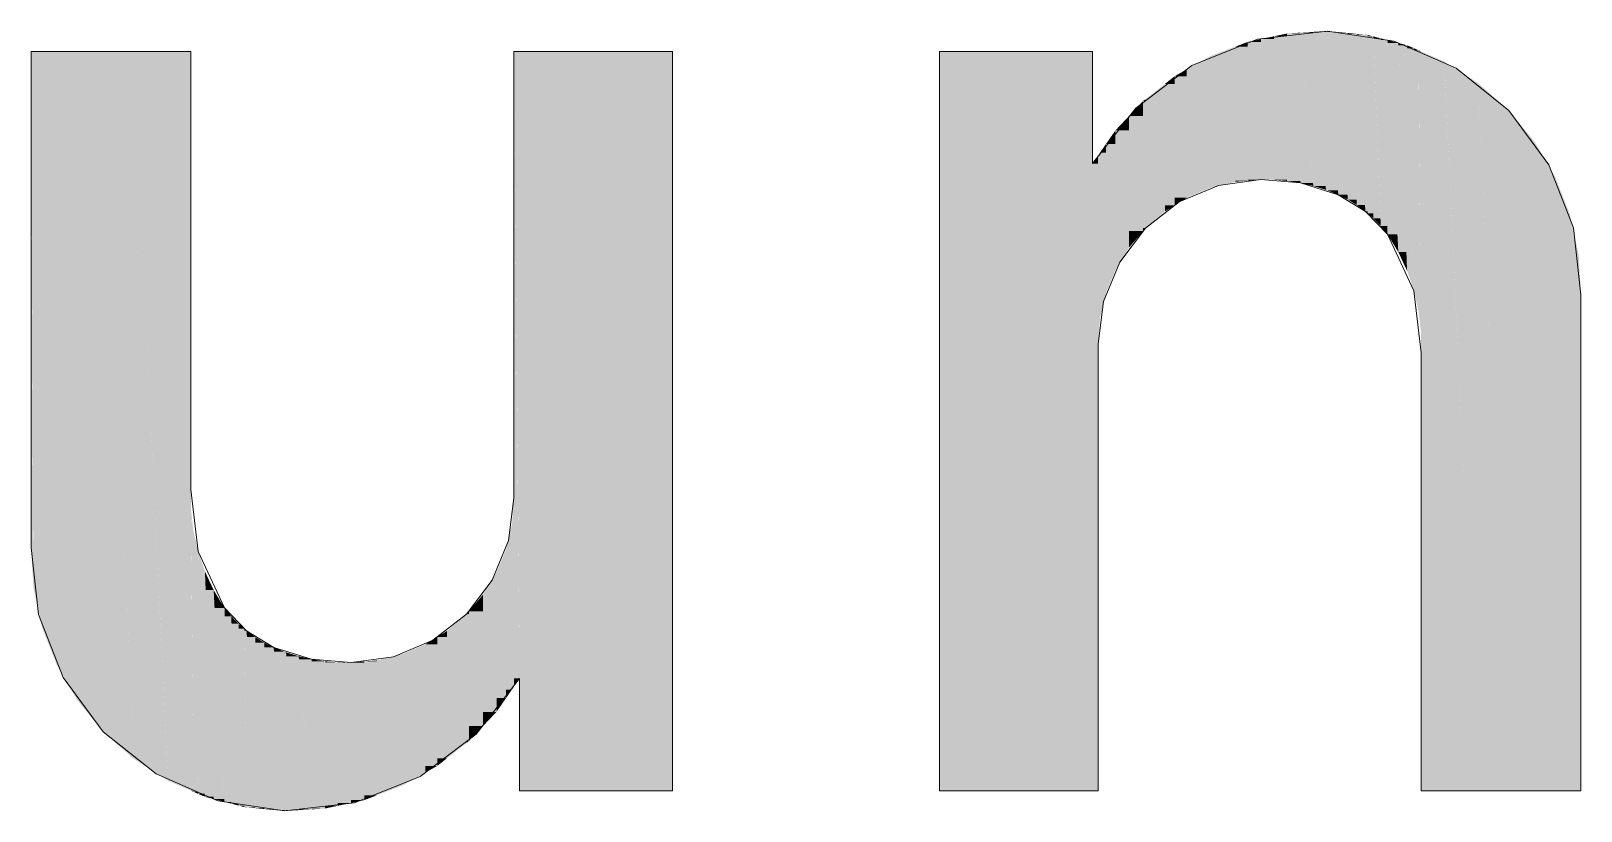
# Model space of a CAD drawing. Extents: x 885 to 2021, y 330 to 1122.
# Drawn here: x 1899.504 to 1902.254, y 650.934 to 652.318 of the extents above; entities that cross this region are included whole.
import ezdxf

# ---------------------------------------------------------------- set-up
doc = ezdxf.new("R2010")
doc.units = 0
doc.layers.get('0').update_dxf_attribs({"lineweight": 18})
doc.layers.add('P11_Plankopf_Ausführung_AF_4_800 Plankopf', color=7, linetype='Continuous', lineweight=25)

# ---------------------------------------------------------------- blocks, each defined once
blk = doc.blocks.new('Referenz-A0T8DI3SAL', base_point=(1729.7843, 502.0648))
at = {"layer": 'P11_Plankopf_Ausführung_AF_4_800 Plankopf', "color": 0, "linetype": 'Continuous', "lineweight": 13, "ltscale": 16.9}
for p, q in [((1901.6801, 652.3033), (1901.564, 652.2567)), ((1901.8043, 652.318), (1901.6801, 652.3033)), ((1901.9228, 652.3001), (1901.8043, 652.318)), ((1899.788, 652.2819), (1899.5042, 652.2819)), ((1899.5042, 652.2819), (1899.5042, 651.402)), ((1899.788, 651.5046), (1899.788, 652.2819)), ((1900.6423, 652.2819), (1900.361, 652.2819)), ((1900.361, 652.2819), (1900.361, 651.4892)), ((1900.6423, 650.9701), (1900.6423, 652.2819)), ((1901.3874, 652.2819), (1901.1162, 652.2819)), ((1901.1162, 652.2819), (1901.1162, 650.9701)), ((1901.3874, 652.0827), (1901.3874, 652.2819)), ((1902.0326, 652.252), (1901.9228, 652.3001)), ((1901.564, 652.2567), (1901.4642, 652.1814)), ((1902.1263, 652.1772), (1902.0326, 652.252)), ((1901.4642, 652.1814), (1901.3874, 652.0827)), ((1902.1973, 652.0807), (1902.1263, 652.1772)), ((1902.241, 651.9691), (1902.1973, 652.0807)), ((1901.6114, 652.0441), (1901.5415, 652.0148)), ((1901.6865, 652.0544), (1901.6114, 652.0441)), ((1901.7565, 652.0484), (1901.6865, 652.0544)), ((1901.8237, 652.0276), (1901.7565, 652.0484)), ((1901.5415, 652.0148), (1901.4816, 651.9684)), ((1901.8717, 651.998), (1901.8237, 652.0276)), ((1901.911, 651.9575), (1901.8717, 651.998)), ((1901.4816, 651.9684), (1901.4358, 651.9081)), ((1901.9579, 651.8573), (1901.911, 651.9575)), ((1902.2543, 651.85), (1902.241, 651.9691)), ((1901.4358, 651.9081), (1901.4071, 651.8379)), ((1901.4071, 651.8379), (1901.3976, 651.7628)), ((1901.9706, 651.7474), (1901.9579, 651.8573)), ((1902.2543, 650.9701), (1902.2543, 651.85)), ((1901.3976, 650.9701), (1901.3976, 651.7628)), ((1901.9706, 651.7474), (1901.9706, 650.9701)), ((1899.788, 651.5046), (1899.8007, 651.3947)), ((1900.3514, 651.4141), (1900.361, 651.4892)), ((1899.5042, 651.402), (1899.5175, 651.283)), ((1900.3227, 651.3439), (1900.3514, 651.4141)), ((1899.8007, 651.3947), (1899.8475, 651.2945)), ((1900.2769, 651.2836), (1900.3227, 651.3439)), ((1899.8475, 651.2945), (1899.8868, 651.254)), ((1899.5175, 651.283), (1899.5612, 651.1714)), ((1900.217, 651.2372), (1900.2769, 651.2836)), ((1899.8868, 651.254), (1899.9348, 651.2244)), ((1900.1471, 651.2079), (1900.217, 651.2372)), ((1899.9348, 651.2244), (1900.002, 651.2036)), ((1900.002, 651.2036), (1900.0721, 651.1976)), ((1900.0721, 651.1976), (1900.1471, 651.2079)), ((1899.5612, 651.1714), (1899.6323, 651.075)), ((1900.2943, 651.0707), (1900.3712, 651.1694)), ((1900.3712, 651.1694), (1900.3712, 650.9701)), ((1899.6323, 651.075), (1899.726, 651.0002)), ((1900.1944, 650.9955), (1900.2943, 651.0707)), ((1899.726, 651.0002), (1899.8357, 650.9522)), ((1900.0784, 650.949), (1900.1944, 650.9955)), ((1900.3712, 650.9701), (1900.6423, 650.9701)), ((1901.1162, 650.9701), (1901.3976, 650.9701)), ((1901.9706, 650.9701), (1902.2543, 650.9701)), ((1899.8357, 650.9522), (1899.9542, 650.9343)), ((1899.9542, 650.9343), (1900.0784, 650.949))]:
    blk.add_line(p, q, dxfattribs=at)
at = {"layer": 'P11_Plankopf_Ausführung_AF_4_800 Plankopf', "color": 0, "linetype": 'Continuous', "lineweight": 0, "ltscale": 0.0169}
for points in [[(1901.6865, 652.2985), (1901.6628, 652.2985), (1901.6865, 652.3036)], [(1901.7099, 652.3036), (1901.6865, 652.3036), (1901.7099, 652.3087)], [(1901.7099, 652.0544), (1901.6865, 652.0544), (1901.6865, 652.3036)], [(1901.7099, 652.0541), (1901.7099, 652.3036), (1901.6865, 652.3036)], [(1901.7328, 652.3087), (1901.7099, 652.3087), (1901.7328, 652.3136)], [(1901.7327, 652.0541), (1901.7099, 652.0541), (1901.7099, 652.3087)], [(1901.7328, 652.0521), (1901.7328, 652.3087), (1901.7099, 652.3087)], [(1901.7333, 652.3136), (1901.7328, 652.3136), (1901.7333, 652.3137)], [(1901.7333, 652.0521), (1901.7328, 652.0521), (1901.7328, 652.3136)], [(1901.7333, 652.0521), (1901.7333, 652.3136), (1901.7328, 652.3136)], [(1901.7565, 652.3137), (1901.7333, 652.3137), (1901.7565, 652.3151)], [(1901.7562, 652.0521), (1901.7333, 652.0521), (1901.7333, 652.3137)], [(1901.7565, 652.0484), (1901.7565, 652.3137), (1901.7333, 652.3137)], [(1901.7794, 652.3151), (1901.7565, 652.3151), (1901.7794, 652.3165)], [(1901.7789, 652.0484), (1901.7565, 652.0484), (1901.7565, 652.3151)], [(1901.7794, 652.0431), (1901.7794, 652.3151), (1901.7565, 652.3151)], [(1901.8018, 652.3165), (1901.7794, 652.3165), (1901.8018, 652.3179)], [(1901.8013, 652.0431), (1901.7794, 652.0431), (1901.7794, 652.3165)], [(1901.8018, 652.0362), (1901.8018, 652.3165), (1901.7794, 652.3165)], [(1901.8043, 652.3179), (1901.8018, 652.3179), (1901.8043, 652.318)], [(1901.8043, 652.0362), (1901.8018, 652.0362), (1901.8018, 652.3179)], [(1901.8043, 652.0352), (1901.8043, 652.3179), (1901.8018, 652.3179)], [(1901.8232, 652.0352), (1901.8043, 652.0352), (1901.8043, 652.318)], [(1901.8237, 652.3161), (1901.8044, 652.3161), (1901.8043, 652.318)], [(1901.8237, 652.0276), (1901.8237, 652.3161), (1901.8044, 652.3161)], [(1901.84, 652.0276), (1901.8237, 652.0276), (1901.8237, 652.3161)], [(1901.8405, 652.3145), (1901.8238, 652.3145), (1901.8237, 652.3161)], [(1901.8405, 652.0191), (1901.8405, 652.3145), (1901.8238, 652.3145)], [(1901.856, 652.0191), (1901.8405, 652.0191), (1901.8405, 652.3145)], [(1901.8565, 652.3129), (1901.8406, 652.3129), (1901.8405, 652.3145)], [(1901.8565, 652.0092), (1901.8565, 652.3129), (1901.8406, 652.3129)], [(1901.8712, 652.0092), (1901.8565, 652.0092), (1901.8565, 652.3129)], [(1901.8717, 652.3114), (1901.8566, 652.3114), (1901.8565, 652.3129)], [(1901.8717, 651.998), (1901.8717, 652.3114), (1901.8566, 652.3114)], [(1901.876, 651.998), (1901.8717, 651.998), (1901.8717, 652.3114)], [(1901.876, 652.311), (1901.8717, 652.311), (1901.8717, 652.3114)], [(1901.876, 651.9943), (1901.876, 652.311), (1901.8717, 652.311)], [(1901.8857, 651.9943), (1901.876, 651.9943), (1901.876, 652.311)], [(1901.8859, 652.3084), (1901.8761, 652.3084), (1901.876, 652.311)], [(1901.8859, 651.9856), (1901.8859, 652.3084), (1901.8761, 652.3084)], [(1901.8985, 651.9856), (1901.8859, 651.9856), (1901.8859, 652.3084)], [(1901.8991, 652.305), (1901.8861, 652.305), (1901.8859, 652.3084)], [(1901.8991, 651.9721), (1901.8991, 652.305), (1901.8861, 652.305)], [(1901.9105, 651.9721), (1901.8991, 651.9721), (1901.8991, 652.305)], [(1901.911, 652.3018), (1901.8992, 652.3018), (1901.8991, 652.305)], [(1899.5081, 651.402), (1899.5042, 651.402), (1899.5042, 652.2819)], [(1899.5085, 651.3301), (1899.5085, 652.2819), (1899.5042, 652.2819)], [(1899.5229, 651.3301), (1899.5085, 651.3301), (1899.5085, 652.2819)], [(1899.5239, 651.2598), (1899.5239, 652.2819), (1899.5085, 652.2819)], [(1899.5486, 651.2598), (1899.5239, 651.2598), (1899.5239, 652.2819)], [(1899.5502, 651.1927), (1899.5502, 652.2819), (1899.5239, 652.2819)], [(1899.5847, 651.1927), (1899.5502, 651.1927), (1899.5502, 652.2819)], [(1899.5866, 651.1306), (1899.5866, 652.2819), (1899.5502, 652.2819)], [(1899.6302, 651.1306), (1899.5866, 651.1306), (1899.5866, 652.2819)], [(1899.6323, 651.075), (1899.6323, 652.2819), (1899.5866, 652.2819)], [(1899.6841, 651.075), (1899.6323, 651.075), (1899.6323, 652.2819)], [(1899.6862, 651.0271), (1899.6862, 652.2819), (1899.6323, 652.2819)], [(1899.745, 651.0271), (1899.6862, 651.0271), (1899.6862, 652.2819)], [(1899.7469, 650.9883), (1899.7469, 652.2819), (1899.6862, 652.2819)], [(1899.7874, 650.9883), (1899.7469, 650.9883), (1899.7469, 652.2819)], [(1899.788, 651.5046), (1899.788, 652.2819), (1899.7469, 652.2819)], [(1899.788, 651.5046), (1899.7712, 651.5046), (1899.7469, 652.2819)], [(1900.3682, 651.4892), (1900.361, 651.4892), (1900.361, 652.2819)], [(1900.3712, 651.1694), (1900.3712, 652.2819), (1900.361, 652.2819)], [(1900.6011, 651.1694), (1900.3712, 651.1694), (1900.3712, 652.2819)], [(1900.6423, 650.9701), (1900.6423, 652.2819), (1900.3712, 652.2819)], [(1901.1162, 650.9701), (1901.3874, 650.9701), (1901.1162, 652.2819)], [(1901.3874, 652.0827), (1901.3874, 652.2819), (1901.1162, 652.2819)], [(1901.3874, 652.0827), (1901.1574, 652.0827), (1901.1162, 652.2819)], [(1901.6411, 652.2735), (1901.5968, 652.2735), (1901.6411, 652.2903)], [(1901.6628, 652.2903), (1901.6411, 652.2903), (1901.6628, 652.2985)], [(1901.6628, 652.0524), (1901.6411, 652.0524), (1901.6411, 652.2903)], [(1901.6628, 652.0524), (1901.6628, 652.2903), (1901.6411, 652.2903)], [(1901.6865, 652.0544), (1901.6628, 652.0544), (1901.6628, 652.2985)], [(1901.6865, 652.0544), (1901.6865, 652.2985), (1901.6628, 652.2985)], [(1901.911, 651.9575), (1901.911, 652.3018), (1901.8992, 652.3018)], [(1901.9286, 651.9575), (1901.911, 651.9575), (1901.911, 652.3018)], [(1901.9302, 652.2968), (1901.9113, 652.2968), (1901.911, 652.3018)], [(1901.9302, 651.9259), (1901.9302, 652.2968), (1901.9113, 652.2968)], [(1901.9445, 651.9259), (1901.9302, 651.9259), (1901.9302, 652.2968)], [(1901.9457, 652.2928), (1901.9304, 652.2928), (1901.9302, 652.2968)], [(1901.9457, 651.8927), (1901.9457, 652.2928), (1901.9304, 652.2928)], [(1901.9459, 651.8927), (1901.9457, 651.8927), (1901.9457, 652.2928)], [(1901.9459, 652.2927), (1901.9457, 652.2927), (1901.9457, 652.2928)], [(1901.9459, 651.8923), (1901.9459, 652.2927), (1901.9457, 652.2927)], [(1901.9569, 651.8923), (1901.9459, 651.8923), (1901.9459, 652.2927)], [(1901.9579, 652.2875), (1901.946, 652.2875), (1901.9459, 652.2927)], [(1901.9579, 651.8573), (1901.9579, 652.2875), (1901.946, 652.2875)], [(1901.9654, 651.8573), (1901.9579, 651.8573), (1901.9579, 652.2875)], [(1901.966, 652.2839), (1901.9579, 652.2839), (1901.9579, 652.2875)], [(1901.966, 651.8212), (1901.966, 652.2839), (1901.9579, 652.2839)], [(1901.97, 651.8212), (1901.966, 651.8212), (1901.966, 652.2839)], [(1901.9703, 652.2821), (1901.9661, 652.2821), (1901.966, 652.2839)], [(1901.9703, 651.7845), (1901.9703, 652.2821), (1901.9661, 652.2821)], [(1901.9705, 651.7845), (1901.9703, 651.7845), (1901.9703, 652.2821)], [(1901.9706, 652.2819), (1901.9703, 652.2819), (1901.9703, 652.2821)], [(1901.9706, 651.7474), (1901.9706, 652.2819), (1901.9703, 652.2819)], [(1901.9873, 651.7474), (1901.9706, 651.7474), (1901.9706, 652.2819)], [(1902.0117, 652.2639), (1901.9711, 652.2639), (1901.9706, 652.2819)], [(1901.5548, 652.2379), (1901.5335, 652.2379), (1901.5548, 652.2499)], [(1901.5959, 652.2499), (1901.5548, 652.2499), (1901.5959, 652.2731)], [(1901.5959, 652.0394), (1901.5548, 652.0394), (1901.5548, 652.2499)], [(1901.5959, 652.0394), (1901.5959, 652.2499), (1901.5548, 652.2499)], [(1901.5968, 652.2731), (1901.5959, 652.2731), (1901.5968, 652.2735)], [(1901.5968, 652.0398), (1901.5959, 652.0398), (1901.5959, 652.2731)], [(1901.5968, 652.0398), (1901.5968, 652.2731), (1901.5959, 652.2731)], [(1901.6411, 652.0506), (1901.5968, 652.0506), (1901.5968, 652.2735)], [(1901.6411, 652.0506), (1901.6411, 652.2735), (1901.5968, 652.2735)], [(1902.0117, 650.9701), (1902.0117, 652.2639), (1901.9711, 652.2639)], [(1902.0117, 650.9701), (1902.0724, 650.9701), (1902.0117, 652.2639)], [(1902.0724, 652.2251), (1902.0136, 652.2251), (1902.0117, 652.2639)], [(1901.5161, 652.1972), (1901.4816, 652.1972), (1901.5161, 652.2242)], [(1901.5335, 652.2242), (1901.5161, 652.2242), (1901.5335, 652.2379)], [(1901.5335, 652.0089), (1901.5161, 652.0089), (1901.5161, 652.2242)], [(1901.5335, 652.0089), (1901.5335, 652.2242), (1901.5161, 652.2242)], [(1901.5548, 652.0221), (1901.5335, 652.0221), (1901.5335, 652.2379)], [(1901.5548, 652.0221), (1901.5548, 652.2379), (1901.5335, 652.2379)], [(1902.0724, 650.9701), (1902.0724, 652.2251), (1902.0136, 652.2251)], [(1902.0724, 650.9701), (1902.1263, 650.9701), (1902.0724, 652.2251)], [(1902.1263, 652.1772), (1902.0745, 652.1772), (1902.0724, 652.2251)], [(1901.4772, 652.1672), (1901.4522, 652.1672), (1901.4772, 652.1937)], [(1901.4816, 652.1937), (1901.4772, 652.1937), (1901.4816, 652.1972)], [(1901.4816, 651.9684), (1901.4772, 651.9684), (1901.4772, 652.1937)], [(1901.4816, 651.9684), (1901.4816, 652.1937), (1901.4772, 652.1937)], [(1901.5161, 651.9981), (1901.4816, 651.9981), (1901.4816, 652.1972)], [(1901.5161, 651.9981), (1901.5161, 652.1972), (1901.4816, 652.1972)], [(1901.4522, 652.1421), (1901.4286, 652.1421), (1901.4522, 652.1672)], [(1901.4772, 651.9631), (1901.4522, 651.9631), (1901.4522, 652.1672)], [(1901.4772, 651.9631), (1901.4772, 652.1672), (1901.4522, 652.1672)], [(1902.1263, 650.9701), (1902.1263, 652.1772), (1902.0745, 652.1772)], [(1902.1263, 650.9701), (1902.172, 650.9701), (1902.1263, 652.1772)], [(1902.172, 652.1215), (1902.1284, 652.1215), (1902.1263, 652.1772)], [(1901.4281, 652.1174), (1901.4114, 652.1174), (1901.4281, 652.1416)], [(1901.4286, 652.1416), (1901.4281, 652.1416), (1901.4286, 652.1421)], [(1901.4286, 651.8947), (1901.4281, 651.8947), (1901.4281, 652.1416)], [(1901.4286, 651.8947), (1901.4286, 652.1416), (1901.4281, 652.1416)], [(1901.4522, 651.9336), (1901.4286, 651.9336), (1901.4286, 652.1421)], [(1901.4522, 651.9336), (1901.4522, 652.1421), (1901.4286, 652.1421)], [(1901.4114, 652.1023), (1901.4009, 652.1023), (1901.4114, 652.1174)], [(1901.4281, 651.8934), (1901.4114, 651.8934), (1901.4114, 652.1174)], [(1901.4281, 651.8934), (1901.4281, 652.1174), (1901.4114, 652.1174)], [(1902.172, 650.9701), (1902.172, 652.1215), (1902.1284, 652.1215)], [(1902.172, 650.9701), (1902.2084, 650.9701), (1902.172, 652.1215)], [(1902.2084, 652.0594), (1902.1739, 652.0594), (1902.172, 652.1215)], [(1901.3976, 652.0827), (1901.3874, 652.0827), (1901.3976, 652.0974)], [(1901.4009, 652.0974), (1901.3976, 652.0974), (1901.4009, 652.1023)], [(1901.4009, 651.8082), (1901.3976, 651.8082), (1901.3976, 652.0974)], [(1901.4009, 651.8082), (1901.4009, 652.0974), (1901.3976, 652.0974)], [(1901.4114, 651.8525), (1901.4009, 651.8525), (1901.4009, 652.1023)], [(1901.4114, 651.8525), (1901.4114, 652.1023), (1901.4009, 652.1023)], [(1901.3874, 650.9701), (1901.3874, 652.0827), (1901.1574, 652.0827)], [(1901.3874, 650.9701), (1901.3976, 650.9701), (1901.3874, 652.0827)], [(1901.3976, 651.7628), (1901.3976, 652.0827), (1901.3874, 652.0827)], [(1901.3976, 651.7628), (1901.3903, 651.7628), (1901.3874, 652.0827)], [(1902.2084, 650.9701), (1902.2084, 652.0594), (1902.1739, 652.0594)], [(1902.2084, 650.9701), (1902.2347, 650.9701), (1902.2084, 652.0594)], [(1902.2347, 651.9923), (1902.21, 651.9923), (1902.2084, 652.0594)], [(1901.5548, 652.0221), (1901.5959, 652.0394), (1901.5548, 652.0394)], [(1901.5959, 652.0394), (1901.5968, 652.0398), (1901.5959, 652.0398)], [(1901.5968, 652.0398), (1901.6411, 652.0506), (1901.5968, 652.0506)], [(1901.6411, 652.0506), (1901.6628, 652.0524), (1901.6411, 652.0524)], [(1901.6628, 652.0524), (1901.6865, 652.0544), (1901.6628, 652.0544)], [(1901.7099, 652.0541), (1901.7099, 652.0544), (1901.6865, 652.0544)], [(1901.7328, 652.0521), (1901.7327, 652.0541), (1901.7099, 652.0541)], [(1901.7333, 652.0521), (1901.7333, 652.0521), (1901.7328, 652.0521)], [(1901.7565, 652.0484), (1901.7562, 652.0521), (1901.7333, 652.0521)], [(1901.7794, 652.0431), (1901.7789, 652.0484), (1901.7565, 652.0484)], [(1901.8018, 652.0362), (1901.8013, 652.0431), (1901.7794, 652.0431)], [(1901.8043, 652.0352), (1901.8043, 652.0362), (1901.8018, 652.0362)], [(1901.8237, 652.0276), (1901.8232, 652.0352), (1901.8043, 652.0352)], [(1901.5161, 651.9981), (1901.5335, 652.0089), (1901.5161, 652.0089)], [(1901.5335, 652.0089), (1901.5548, 652.0221), (1901.5335, 652.0221)], [(1901.8405, 652.0191), (1901.84, 652.0276), (1901.8237, 652.0276)], [(1901.8565, 652.0092), (1901.856, 652.0191), (1901.8405, 652.0191)], [(1901.8717, 651.998), (1901.8712, 652.0092), (1901.8565, 652.0092)], [(1901.4816, 651.9684), (1901.5161, 651.9981), (1901.4816, 651.9981)], [(1901.876, 651.9943), (1901.876, 651.998), (1901.8717, 651.998)], [(1901.8859, 651.9856), (1901.8857, 651.9943), (1901.876, 651.9943)], [(1901.8991, 651.9721), (1901.8985, 651.9856), (1901.8859, 651.9856)], [(1902.2347, 650.9701), (1902.2347, 651.9923), (1902.21, 651.9923)], [(1902.2347, 650.9701), (1902.2501, 650.9701), (1902.2347, 651.9923)], [(1902.2501, 651.9219), (1902.2357, 651.9219), (1902.2347, 651.9923)], [(1901.4522, 651.9336), (1901.4772, 651.9631), (1901.4522, 651.9631)], [(1901.4772, 651.9631), (1901.4816, 651.9684), (1901.4772, 651.9684)], [(1901.911, 651.9575), (1901.9105, 651.9721), (1901.8991, 651.9721)], [(1901.9302, 651.9259), (1901.9286, 651.9575), (1901.911, 651.9575)], [(1901.4286, 651.8947), (1901.4522, 651.9336), (1901.4286, 651.9336)], [(1901.9457, 651.8927), (1901.9445, 651.9259), (1901.9302, 651.9259)], [(1902.2501, 650.9701), (1902.2501, 651.9219), (1902.2357, 651.9219)], [(1902.2501, 650.9701), (1902.2543, 650.9701), (1902.2501, 651.9219)], [(1902.2543, 651.85), (1902.2504, 651.85), (1902.2501, 651.9219)], [(1901.4114, 651.8525), (1901.4281, 651.8934), (1901.4114, 651.8934)], [(1901.4281, 651.8934), (1901.4286, 651.8947), (1901.4281, 651.8947)], [(1901.9459, 651.8923), (1901.9459, 651.8927), (1901.9457, 651.8927)], [(1901.9579, 651.8573), (1901.9569, 651.8923), (1901.9459, 651.8923)], [(1901.4009, 651.8082), (1901.4114, 651.8525), (1901.4009, 651.8525)], [(1901.966, 651.8212), (1901.9654, 651.8573), (1901.9579, 651.8573)], [(1902.2543, 650.9701), (1902.2543, 651.85), (1902.2504, 651.85)], [(1901.3976, 651.7628), (1901.4009, 651.8082), (1901.3976, 651.8082)], [(1901.9703, 651.7845), (1901.97, 651.8212), (1901.966, 651.8212)], [(1901.9706, 651.7474), (1901.9705, 651.7845), (1901.9703, 651.7845)], [(1901.3976, 650.9701), (1901.3976, 651.7628), (1901.3903, 651.7628)], [(1902.0117, 650.9701), (1901.9873, 651.7474), (1901.9706, 651.7474)], [(1901.9706, 650.9701), (1902.0117, 650.9701), (1901.9706, 651.7474)], [(1899.788, 650.9704), (1899.788, 651.5046), (1899.7712, 651.5046)], [(1899.7882, 650.9704), (1899.788, 650.9704), (1899.788, 651.5046)], [(1899.7882, 651.4676), (1899.788, 651.4676), (1899.788, 651.5046)], [(1900.361, 651.4438), (1900.3576, 651.4438), (1900.361, 651.4892)], [(1900.3712, 651.1694), (1900.3682, 651.4892), (1900.361, 651.4892)], [(1900.3712, 651.1694), (1900.361, 651.1694), (1900.361, 651.4892)], [(1899.7882, 650.9702), (1899.7882, 651.4676), (1899.788, 651.4676)], [(1899.7925, 650.9702), (1899.7882, 650.9702), (1899.7882, 651.4676)], [(1899.7925, 651.4308), (1899.7886, 651.4308), (1899.7882, 651.4676)], [(1899.7925, 650.9684), (1899.7925, 651.4308), (1899.7886, 651.4308)], [(1899.8006, 650.9684), (1899.7925, 650.9684), (1899.7925, 651.4308)], [(1899.8007, 651.3947), (1899.7931, 651.3947), (1899.7925, 651.4308)], [(1900.3576, 651.3995), (1900.3472, 651.3995), (1900.3576, 651.4438)], [(1900.361, 651.1546), (1900.3576, 651.1546), (1900.3576, 651.4438)], [(1900.361, 651.1546), (1900.361, 651.4438), (1900.3576, 651.4438)], [(1899.5085, 651.3301), (1899.5081, 651.402), (1899.5042, 651.402)], [(1900.3472, 651.3586), (1900.3304, 651.3586), (1900.3472, 651.3995)], [(1900.3576, 651.1497), (1900.3472, 651.1497), (1900.3472, 651.3995)], [(1900.3576, 651.1497), (1900.3576, 651.3995), (1900.3472, 651.3995)], [(1899.8007, 650.9648), (1899.8007, 651.3947), (1899.7931, 651.3947)], [(1899.8125, 650.9648), (1899.8007, 650.9648), (1899.8007, 651.3947)], [(1899.8126, 651.3597), (1899.8016, 651.3597), (1899.8007, 651.3947)], [(1899.8126, 650.9596), (1899.8126, 651.3597), (1899.8016, 651.3597)], [(1899.8128, 650.9596), (1899.8126, 650.9596), (1899.8126, 651.3597)], [(1899.8128, 651.3592), (1899.8126, 651.3592), (1899.8126, 651.3597)], [(1899.8128, 650.9595), (1899.8128, 651.3592), (1899.8126, 651.3592)], [(1899.8282, 650.9595), (1899.8128, 650.9595), (1899.8128, 651.3592)], [(1899.8283, 651.3262), (1899.8141, 651.3262), (1899.8128, 651.3592)], [(1900.3299, 651.3184), (1900.3063, 651.3184), (1900.3299, 651.3573)], [(1900.3304, 651.3573), (1900.3299, 651.3573), (1900.3304, 651.3586)], [(1900.3304, 651.1105), (1900.3299, 651.1105), (1900.3299, 651.3573)], [(1900.3304, 651.1105), (1900.3304, 651.3573), (1900.3299, 651.3573)], [(1900.3472, 651.1347), (1900.3304, 651.1347), (1900.3304, 651.3586)], [(1900.3472, 651.1347), (1900.3472, 651.3586), (1900.3304, 651.3586)], [(1899.5239, 651.2598), (1899.5229, 651.3301), (1899.5085, 651.3301)], [(1899.8283, 650.9555), (1899.8283, 651.3262), (1899.8141, 651.3262)], [(1899.8472, 650.9555), (1899.8283, 650.9555), (1899.8283, 651.3262)], [(1899.8475, 651.2945), (1899.8299, 651.2945), (1899.8283, 651.3262)], [(1900.3063, 651.2888), (1900.2813, 651.2888), (1900.3063, 651.3184)], [(1900.3299, 651.1099), (1900.3063, 651.1099), (1900.3063, 651.3184)], [(1900.3299, 651.1099), (1900.3299, 651.3184), (1900.3063, 651.3184)], [(1899.8475, 650.9505), (1899.8475, 651.2945), (1899.8299, 651.2945)], [(1899.8594, 650.9505), (1899.8475, 650.9505), (1899.8475, 651.2945)], [(1899.8595, 651.2799), (1899.848, 651.2799), (1899.8475, 651.2945)], [(1900.2813, 651.2836), (1900.2769, 651.2836), (1900.2813, 651.2888)], [(1900.3063, 651.0849), (1900.2813, 651.0849), (1900.2813, 651.2888)], [(1900.3063, 651.0849), (1900.3063, 651.2888), (1900.2813, 651.2888)], [(1899.5502, 651.1927), (1899.5486, 651.2598), (1899.5239, 651.2598)], [(1899.8595, 650.9473), (1899.8595, 651.2799), (1899.848, 651.2799)], [(1899.8725, 650.9473), (1899.8595, 650.9473), (1899.8595, 651.2799)], [(1899.8726, 651.2664), (1899.86, 651.2664), (1899.8595, 651.2799)], [(1899.8726, 650.9439), (1899.8726, 651.2664), (1899.86, 651.2664)], [(1899.8825, 650.9439), (1899.8726, 650.9439), (1899.8726, 651.2664)], [(1899.8825, 651.2577), (1899.8729, 651.2577), (1899.8726, 651.2664)], [(1900.2769, 651.2539), (1900.2424, 651.2539), (1900.2769, 651.2836)], [(1900.2813, 651.0584), (1900.2769, 651.0584), (1900.2769, 651.2836)], [(1900.2813, 651.0584), (1900.2813, 651.2836), (1900.2769, 651.2836)], [(1899.8825, 650.9413), (1899.8825, 651.2577), (1899.8729, 651.2577)], [(1899.8868, 650.9413), (1899.8825, 650.9413), (1899.8825, 651.2577)], [(1899.8868, 651.254), (1899.8826, 651.254), (1899.8825, 651.2577)], [(1899.8868, 650.9409), (1899.8868, 651.254), (1899.8826, 651.254)], [(1899.9019, 650.9409), (1899.8868, 650.9409), (1899.8868, 651.254)], [(1899.902, 651.2428), (1899.8873, 651.2428), (1899.8868, 651.254)], [(1899.902, 650.9394), (1899.902, 651.2428), (1899.8873, 651.2428)], [(1899.918, 650.9394), (1899.902, 650.9394), (1899.902, 651.2428)], [(1899.918, 651.2329), (1899.9025, 651.2329), (1899.902, 651.2428)], [(1899.918, 650.9378), (1899.918, 651.2329), (1899.9025, 651.2329)], [(1899.9348, 650.9378), (1899.918, 650.9378), (1899.918, 651.2329)], [(1899.9348, 651.2244), (1899.9185, 651.2244), (1899.918, 651.2329)], [(1900.225, 651.2299), (1900.2037, 651.2299), (1900.225, 651.243)], [(1900.2424, 651.243), (1900.225, 651.243), (1900.2424, 651.2539)], [(1900.2424, 651.0279), (1900.225, 651.0279), (1900.225, 651.243)], [(1900.2424, 651.0279), (1900.2424, 651.243), (1900.225, 651.243)], [(1900.2769, 651.0549), (1900.2424, 651.0549), (1900.2424, 651.2539)], [(1900.2769, 651.0549), (1900.2769, 651.2539), (1900.2424, 651.2539)], [(1899.9348, 650.9362), (1899.9348, 651.2244), (1899.9185, 651.2244)], [(1899.9541, 650.9362), (1899.9348, 650.9362), (1899.9348, 651.2244)], [(1899.9542, 651.2168), (1899.9353, 651.2168), (1899.9348, 651.2244)], [(1899.9542, 650.9343), (1899.9542, 651.2168), (1899.9353, 651.2168)], [(1899.9567, 650.9345), (1899.9542, 650.9345), (1899.9542, 651.2168)], [(1899.9567, 651.2158), (1899.9542, 651.2158), (1899.9542, 651.2168)], [(1899.9567, 650.9345), (1899.9567, 651.2158), (1899.9542, 651.2158)], [(1899.9791, 650.9358), (1899.9567, 650.9358), (1899.9567, 651.2158)], [(1899.9791, 651.2089), (1899.9573, 651.2089), (1899.9567, 651.2158)], [(1899.9791, 650.9358), (1899.9791, 651.2089), (1899.9573, 651.2089)], [(1900.002, 650.9372), (1899.9791, 650.9372), (1899.9791, 651.2089)], [(1900.002, 651.2036), (1899.9796, 651.2036), (1899.9791, 651.2089)], [(1900.002, 650.9372), (1900.002, 651.2036), (1899.9796, 651.2036)], [(1900.0252, 650.9386), (1900.002, 650.9386), (1900.002, 651.2036)], [(1900.0252, 651.1999), (1900.0023, 651.1999), (1900.002, 651.2036)], [(1900.1617, 651.2014), (1900.1175, 651.2014), (1900.1617, 651.2123)], [(1900.1626, 651.2123), (1900.1617, 651.2123), (1900.1626, 651.2126)], [(1900.1626, 650.9791), (1900.1617, 650.9791), (1900.1617, 651.2123)], [(1900.1626, 650.9791), (1900.1626, 651.2123), (1900.1617, 651.2123)], [(1900.2037, 651.2126), (1900.1626, 651.2126), (1900.2037, 651.2299)], [(1900.2037, 651.0023), (1900.1626, 651.0023), (1900.1626, 651.2126)], [(1900.2037, 651.0023), (1900.2037, 651.2126), (1900.1626, 651.2126)], [(1900.225, 651.0143), (1900.2037, 651.0143), (1900.2037, 651.2299)], [(1900.225, 651.0143), (1900.225, 651.2299), (1900.2037, 651.2299)], [(1899.5866, 651.1306), (1899.5847, 651.1927), (1899.5502, 651.1927)], [(1900.0252, 650.9386), (1900.0252, 651.1999), (1900.0023, 651.1999)], [(1900.0257, 650.9387), (1900.0252, 650.9387), (1900.0252, 651.1999)], [(1900.0257, 650.9387), (1900.0257, 651.1999), (1900.0252, 651.1999)], [(1900.0257, 651.1999), (1900.0252, 651.1999), (1900.0252, 651.1999)], [(1900.0486, 650.9436), (1900.0257, 650.9436), (1900.0257, 651.1999)], [(1900.0486, 651.1979), (1900.0258, 651.1979), (1900.0257, 651.1999)], [(1900.0486, 650.9436), (1900.0486, 651.1979), (1900.0258, 651.1979)], [(1900.0721, 650.9486), (1900.0486, 650.9486), (1900.0486, 651.1979)], [(1900.0721, 651.1976), (1900.0486, 651.1976), (1900.0486, 651.1979)], [(1900.0721, 650.9486), (1900.0721, 651.1976), (1900.0486, 651.1976)], [(1900.0957, 651.1976), (1900.0721, 651.1976), (1900.0957, 651.1996)], [(1900.0957, 650.9537), (1900.0721, 650.9537), (1900.0721, 651.1976)], [(1900.0957, 650.9537), (1900.0957, 651.1976), (1900.0721, 651.1976)], [(1900.1175, 651.1996), (1900.0957, 651.1996), (1900.1175, 651.2014)], [(1900.1175, 650.962), (1900.0957, 650.962), (1900.0957, 651.1996)], [(1900.1175, 650.962), (1900.1175, 651.1996), (1900.0957, 651.1996)], [(1900.1617, 650.9788), (1900.1175, 650.9788), (1900.1175, 651.2014)], [(1900.1617, 650.9788), (1900.1617, 651.2014), (1900.1175, 651.2014)], [(1900.3472, 651.1347), (1900.3576, 651.1497), (1900.3472, 651.1497)], [(1900.3576, 651.1497), (1900.361, 651.1546), (1900.3576, 651.1546)], [(1900.361, 651.1546), (1900.3712, 651.1694), (1900.361, 651.1694)], [(1900.6423, 650.9701), (1900.6011, 651.1694), (1900.3712, 651.1694)], [(1900.3712, 650.9701), (1900.6423, 650.9701), (1900.3712, 651.1694)], [(1899.6323, 651.075), (1899.6302, 651.1306), (1899.5866, 651.1306)], [(1900.3304, 651.1105), (1900.3472, 651.1347), (1900.3304, 651.1347)], [(1900.3063, 651.0849), (1900.3299, 651.1099), (1900.3063, 651.1099)], [(1900.3299, 651.1099), (1900.3304, 651.1105), (1900.3299, 651.1105)], [(1899.6862, 651.0271), (1899.6841, 651.075), (1899.6323, 651.075)], [(1900.2813, 651.0584), (1900.3063, 651.0849), (1900.2813, 651.0849)], [(1900.2424, 651.0279), (1900.2769, 651.0549), (1900.2424, 651.0549)], [(1900.2769, 651.0549), (1900.2813, 651.0584), (1900.2769, 651.0584)], [(1899.7469, 650.9883), (1899.745, 651.0271), (1899.6862, 651.0271)], [(1900.2037, 651.0023), (1900.225, 651.0143), (1900.2037, 651.0143)], [(1900.225, 651.0143), (1900.2424, 651.0279), (1900.225, 651.0279)], [(1899.788, 650.9704), (1899.7874, 650.9883), (1899.7469, 650.9883)], [(1900.1626, 650.9791), (1900.2037, 651.0023), (1900.1626, 651.0023)], [(1899.7882, 650.9702), (1899.7882, 650.9704), (1899.788, 650.9704)], [(1899.7925, 650.9684), (1899.7925, 650.9702), (1899.7882, 650.9702)], [(1899.8007, 650.9648), (1899.8006, 650.9684), (1899.7925, 650.9684)], [(1899.8126, 650.9596), (1899.8125, 650.9648), (1899.8007, 650.9648)], [(1899.8128, 650.9595), (1899.8128, 650.9596), (1899.8126, 650.9596)], [(1899.8283, 650.9555), (1899.8282, 650.9595), (1899.8128, 650.9595)], [(1899.8475, 650.9505), (1899.8472, 650.9555), (1899.8283, 650.9555)], [(1900.0957, 650.9537), (1900.1175, 650.962), (1900.0957, 650.962)], [(1900.1175, 650.962), (1900.1617, 650.9788), (1900.1175, 650.9788)], [(1900.1617, 650.9788), (1900.1626, 650.9791), (1900.1617, 650.9791)], [(1899.8595, 650.9473), (1899.8594, 650.9505), (1899.8475, 650.9505)], [(1899.8726, 650.9439), (1899.8725, 650.9473), (1899.8595, 650.9473)], [(1899.8825, 650.9413), (1899.8825, 650.9439), (1899.8726, 650.9439)], [(1899.8868, 650.9409), (1899.8868, 650.9413), (1899.8825, 650.9413)], [(1899.902, 650.9394), (1899.9019, 650.9409), (1899.8868, 650.9409)], [(1899.918, 650.9378), (1899.918, 650.9394), (1899.902, 650.9394)], [(1899.9348, 650.9362), (1899.9348, 650.9378), (1899.918, 650.9378)], [(1899.9542, 650.9343), (1899.9541, 650.9362), (1899.9348, 650.9362)], [(1899.9542, 650.9343), (1899.9567, 650.9345), (1899.9542, 650.9345)], [(1899.9567, 650.9345), (1899.9791, 650.9358), (1899.9567, 650.9358)], [(1899.9791, 650.9358), (1900.002, 650.9372), (1899.9791, 650.9372)], [(1900.002, 650.9372), (1900.0252, 650.9386), (1900.002, 650.9386)], [(1900.0252, 650.9386), (1900.0257, 650.9387), (1900.0252, 650.9387)], [(1900.0257, 650.9387), (1900.0486, 650.9436), (1900.0257, 650.9436)], [(1900.0486, 650.9436), (1900.0721, 650.9486), (1900.0486, 650.9486)], [(1900.0721, 650.9486), (1900.0957, 650.9537), (1900.0721, 650.9537)]]:
    blk.add_solid(points, dxfattribs=at)

msp = doc.modelspace()

# ---------------------------------------------------------------- block references
at = {"color": 8, "lineweight": 25, "ltscale": 0.25, "true_color": 0x808080}
msp.add_blockref('Referenz-A0T8DI3SAL', (1729.7843, 502.0648), dxfattribs=at)

doc.saveas('drawing.dxf')
